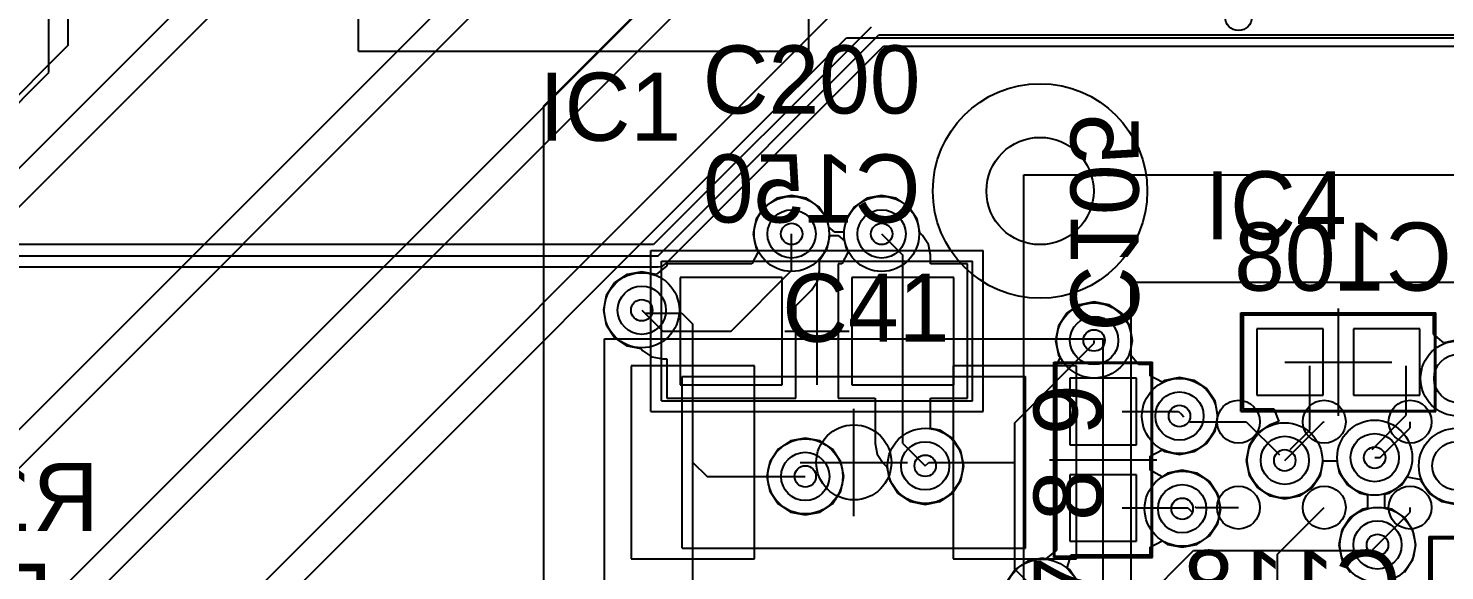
# Model space of a CAD drawing. Extents: x 28 to 300, y 18 to 330.
# Drawn here: x 161.73 to 174.94, y 176.46 to 181.52 of the extents above; entities that cross this region are included whole.
import ezdxf

# ---------------------------------------------------------------- set-up
doc = ezdxf.new("R2010")
doc.units = 0
for name, color, linetype in [('BOTTOMLAYER', 5, 'CONTINUOUS'), ('BOTTOMOVERLAY', 54, 'CONTINUOUS'), ('BOTTOMPASTE', 16, 'CONTINUOUS'), ('BOTTOMSOLDER', 6, 'CONTINUOUS'), ('DRILLDRAWING', 1, 'CONTINUOUS'), ('INTERNALPLANE1', 76, 'CONTINUOUS'), ('INTERNALPLANE6', 136, 'CONTINUOUS'), ('MECHANICAL14', 56, 'CONTINUOUS'), ('MECHANICAL15', 56, 'CONTINUOUS'), ('MECHANICAL16', 56, 'CONTINUOUS'), ('MIDLAYER1', 16, 'CONTINUOUS'), ('MIDLAYER3', 90, 'CONTINUOUS'), ('MULTILAYER', 9, 'CONTINUOUS'), ('TOPLAYER', 1, 'CONTINUOUS'), ('TOPOVERLAY', 2, 'CONTINUOUS'), ('TOPPASTE', 8, 'CONTINUOUS'), ('TOPSOLDER', 216, 'CONTINUOUS'), ('VIAHOLELAYER', 16, 'CONTINUOUS')]:
    doc.layers.add(name, color=color, linetype=linetype)

msp = doc.modelspace()

# ---------------------------------------------------------------- linework, layer by layer
at = {"layer": 'BOTTOMLAYER'}
for p, q in [((161.925, 181.102), (161.925, 184.15)), ((166.539, 180.793), (168.646, 182.9)), ((160.782, 179.959), (161.925, 181.102)), ((166.539, 171.928), (166.539, 180.793)), ((168.597, 179.853), (168.519, 179.737)), ((168.713, 179.931), (168.597, 179.853)), ((168.85, 179.958), (168.713, 179.931)), ((168.988, 179.931), (168.85, 179.958)), ((169.104, 179.853), (168.988, 179.931)), ((169.182, 179.737), (169.104, 179.853)), ((169.435, 179.853), (169.357, 179.737)), ((169.551, 179.931), (169.435, 179.853)), ((169.689, 179.958), (169.551, 179.931)), ((169.826, 179.931), (169.689, 179.958)), ((169.942, 179.853), (169.826, 179.931)), ((170.02, 179.737), (169.942, 179.853)), ((168.519, 179.737), (168.492, 179.599)), ((169.197, 179.663), (169.182, 179.737)), ((169.357, 179.737), (169.333, 179.616)), ((170.046, 179.608), (170.02, 179.737)), ((168.492, 179.599), (168.519, 179.462)), ((168.85, 179.258), (168.85, 179.599)), ((169.254, 179.616), (169.197, 179.663)), ((169.333, 179.616), (169.254, 179.616)), ((169.333, 179.616), (169.333, 179.616)), ((169.689, 179.599), (169.887, 179.401)), ((170.07, 179.584), (170.046, 179.608)), ((170.126, 179.5), (170.07, 179.584)), ((168.519, 179.462), (168.538, 179.433)), ((169.109, 179.353), (169.182, 179.462)), ((169.182, 179.462), (169.206, 179.583)), ((169.206, 179.583), (169.285, 179.583)), ((169.285, 179.583), (169.342, 179.535)), ((169.342, 179.535), (169.357, 179.462)), ((169.357, 179.462), (169.376, 179.433)), ((170.146, 179.401), (170.126, 179.5)), ((168.478, 179.321), (167.685, 179.321)), ((167.685, 179.321), (167.685, 179.301)), ((168.538, 179.433), (168.478, 179.321)), ((169.109, 179.258), (169.109, 179.353)), ((169.317, 179.321), (169.285, 179.321)), ((169.285, 179.321), (169.285, 178.067)), ((169.376, 179.433), (169.317, 179.321)), ((169.887, 178.694), (169.887, 179.401)), ((170.146, 179.321), (170.146, 179.401)), ((170.489, 179.321), (170.146, 179.321)), ((170.489, 178.067), (170.489, 179.321)), ((167.316, 179.22), (167.2, 179.142)), ((167.453, 179.247), (167.316, 179.22)), ((167.586, 179.22), (167.453, 179.247)), ((167.685, 179.301), (167.586, 179.22)), ((167.812, 179.194), (167.812, 178.194)), ((168.762, 179.194), (167.812, 179.194)), ((168.287, 178.694), (168.85, 179.258)), ((168.762, 178.194), (168.762, 179.194)), ((169.09, 179.158), (169.109, 179.258)), ((169.412, 179.194), (169.412, 178.194)), ((170.362, 179.194), (169.412, 179.194)), ((170.362, 178.194), (170.362, 179.194)), ((167.2, 179.142), (167.122, 179.025)), ((168.889, 178.93), (169.034, 179.074)), ((169.034, 179.074), (169.09, 179.158)), ((167.122, 179.025), (167.095, 178.888)), ((168.889, 178.067), (168.889, 178.93)), ((171.533, 178.938), (171.416, 178.86)), ((171.67, 178.965), (171.533, 178.938)), ((171.807, 178.938), (171.67, 178.965)), ((171.924, 178.86), (171.807, 178.938)), ((167.095, 178.888), (167.122, 178.751)), ((167.453, 178.888), (167.648, 178.694)), ((171.416, 178.86), (171.338, 178.744)), ((172.002, 178.744), (171.924, 178.86)), ((173.87, 178.842), (173.06, 178.842)), ((173.06, 178.842), (173.06, 177.968)), ((173.934, 178.842), (173.87, 178.842)), ((173.87, 178.842), (173.87, 178.842)), ((173.87, 178.842), (173.87, 178.842)), ((173.947, 178.842), (173.934, 178.842)), ((173.96, 178.842), (173.947, 178.842)), ((174.024, 178.842), (173.96, 178.842)), ((174.834, 178.842), (174.024, 178.842)), ((174.024, 178.842), (174.024, 178.842)), ((174.024, 178.842), (174.024, 178.842)), ((174.024, 178.842), (174.024, 178.842)), ((174.024, 178.842), (174.024, 178.842)), ((174.834, 178.665), (174.834, 178.842)), ((167.122, 178.751), (167.2, 178.634)), ((167.648, 178.694), (168.287, 178.694)), ((169.887, 177.646), (169.887, 178.694)), ((171.338, 178.744), (171.311, 178.606)), ((172.029, 178.606), (172.002, 178.744)), ((173.187, 178.715), (173.187, 178.095)), ((173.807, 178.715), (173.187, 178.715)), ((173.807, 178.095), (173.807, 178.715)), ((174.087, 178.715), (174.087, 178.095)), ((174.707, 178.715), (174.087, 178.715)), ((174.707, 178.095), (174.707, 178.715)), ((174.932, 178.585), (174.834, 178.665)), ((167.2, 178.634), (167.316, 178.556)), ((167.316, 178.556), (167.444, 178.531)), ((167.444, 178.531), (167.464, 178.511)), ((171.311, 178.606), (171.338, 178.469)), ((172.004, 178.48), (172.029, 178.606)), ((175.064, 178.611), (174.932, 178.585)), ((167.464, 178.511), (167.464, 178.511)), ((167.464, 178.511), (167.464, 178.511)), ((167.464, 178.511), (167.464, 178.511)), ((167.464, 178.511), (167.464, 178.511)), ((167.464, 178.511), (167.464, 178.511)), ((167.464, 178.511), (167.464, 178.511)), ((167.464, 178.511), (167.464, 178.511)), ((167.464, 178.511), (167.464, 178.511)), ((167.464, 178.511), (167.548, 178.455)), ((167.548, 178.455), (167.648, 178.435)), ((167.648, 178.435), (167.685, 178.435)), ((167.685, 178.435), (167.685, 178.067)), ((171.353, 178.447), (171.318, 178.382)), ((171.338, 178.469), (171.353, 178.447)), ((172.084, 178.382), (172.004, 178.48)), ((171.318, 178.382), (171.318, 178.382)), ((171.318, 178.382), (171.318, 178.382)), ((171.318, 178.382), (171.318, 177.572)), ((172.192, 178.382), (172.084, 178.382)), ((172.192, 178.276), (172.192, 178.382)), ((172.304, 178.217), (172.192, 178.276)), ((173.68, 177.771), (173.68, 178.37)), ((174.58, 177.909), (174.58, 178.37)), ((167.812, 178.194), (168.762, 178.194)), ((169.412, 178.194), (170.362, 178.194)), ((172.065, 178.255), (171.445, 178.255)), ((171.445, 178.255), (171.445, 177.635)), ((172.065, 177.635), (172.065, 178.255)), ((172.329, 178.233), (172.304, 178.217)), ((172.466, 178.26), (172.329, 178.233)), ((172.603, 178.233), (172.466, 178.26)), ((172.72, 178.155), (172.603, 178.233)), ((172.798, 178.039), (172.72, 178.155)), ((167.685, 178.067), (168.889, 178.067)), ((169.285, 178.067), (169.628, 178.067)), ((169.628, 178.067), (169.628, 177.646)), ((170.146, 177.787), (170.146, 178.067)), ((170.146, 178.067), (170.489, 178.067)), ((172.825, 177.902), (172.798, 178.039)), ((173.187, 178.095), (173.807, 178.095)), ((174.087, 178.095), (174.707, 178.095)), ((171.93, 177.945), (172.458, 177.945)), ((172.458, 177.945), (172.484, 177.919)), ((172.484, 177.919), (172.508, 177.895)), ((172.798, 177.764), (172.825, 177.902)), ((173.06, 177.968), (173.344, 177.968)), ((173.344, 177.968), (173.393, 177.85)), ((174.261, 177.59), (174.58, 177.909)), ((170.233, 177.769), (170.146, 177.787)), ((170.349, 177.692), (170.233, 177.769)), ((172.72, 177.648), (172.798, 177.764)), ((173.194, 177.742), (173.116, 177.626)), ((173.311, 177.82), (173.194, 177.742)), ((173.393, 177.85), (173.311, 177.82)), ((173.311, 177.82), (173.311, 177.82)), ((173.499, 177.59), (173.68, 177.771)), ((168.84, 177.67), (168.724, 177.592)), ((168.977, 177.697), (168.84, 177.67)), ((169.115, 177.67), (168.977, 177.697)), ((169.231, 177.592), (169.115, 177.67)), ((169.628, 177.646), (169.647, 177.547)), ((169.887, 177.646), (170.095, 177.438)), ((170.427, 177.575), (170.349, 177.692)), ((171.445, 177.635), (172.065, 177.635)), ((172.603, 177.57), (172.72, 177.648)), ((173.116, 177.626), (173.089, 177.489)), ((168.646, 177.476), (168.619, 177.339)), ((168.724, 177.592), (168.646, 177.476)), ((169.309, 177.476), (169.231, 177.592)), ((169.336, 177.339), (169.309, 177.476)), ((169.647, 177.547), (169.703, 177.463)), ((170.454, 177.438), (170.427, 177.575)), ((171.318, 177.572), (171.318, 177.572)), ((171.318, 177.572), (171.318, 177.572)), ((171.318, 177.572), (171.318, 177.508)), ((171.318, 177.508), (171.318, 177.482)), ((171.318, 177.482), (171.318, 177.482)), ((171.318, 177.482), (171.318, 177.482)), ((171.318, 177.482), (171.318, 176.652)), ((172.192, 177.527), (172.304, 177.587)), ((172.192, 177.508), (172.192, 177.527)), ((172.192, 177.497), (172.192, 177.508)), ((172.192, 177.495), (172.192, 177.497)), ((172.192, 177.484), (172.192, 177.495)), ((172.192, 177.482), (172.192, 177.484)), ((172.192, 177.418), (172.192, 177.482)), ((172.304, 177.587), (172.329, 177.57)), ((172.329, 177.57), (172.466, 177.543)), ((172.466, 177.543), (172.603, 177.57)), ((173.089, 177.489), (173.116, 177.351)), ((173.78, 177.351), (173.806, 177.485)), ((173.806, 177.485), (173.933, 177.485)), ((173.933, 177.485), (173.955, 177.377)), ((169.703, 177.463), (169.738, 177.429)), ((169.738, 177.429), (169.764, 177.3)), ((170.427, 177.3), (170.454, 177.438)), ((172.065, 177.355), (171.445, 177.355)), ((171.445, 177.355), (171.445, 176.735)), ((172.065, 176.735), (172.065, 177.355)), ((172.192, 177.396), (172.192, 177.418)), ((172.192, 177.418), (172.192, 177.418)), ((172.192, 177.418), (172.192, 177.418)), ((172.192, 177.418), (172.192, 177.418)), ((172.304, 177.336), (172.192, 177.396)), ((172.354, 177.37), (172.304, 177.336)), ((172.491, 177.397), (172.354, 177.37)), ((172.629, 177.37), (172.491, 177.397)), ((172.745, 177.292), (172.629, 177.37)), ((173.116, 177.351), (173.194, 177.235)), ((173.702, 177.235), (173.78, 177.351)), ((173.955, 177.377), (174.032, 177.26)), ((168.619, 177.339), (168.646, 177.201)), ((169.309, 177.201), (169.336, 177.339)), ((169.764, 177.3), (169.841, 177.184)), ((170.349, 177.184), (170.427, 177.3)), ((172.823, 177.175), (172.745, 177.292)), ((173.194, 177.235), (173.311, 177.157)), ((173.585, 177.157), (173.702, 177.235)), ((174.032, 177.26), (174.149, 177.182)), ((174.424, 177.182), (174.54, 177.26)), ((174.54, 177.26), (174.59, 177.335)), ((174.59, 177.335), (174.715, 177.31)), ((174.715, 177.31), (174.717, 177.3)), ((174.717, 177.3), (174.794, 177.184)), ((168.646, 177.201), (168.724, 177.085)), ((168.724, 177.085), (168.84, 177.007)), ((169.115, 177.007), (169.231, 177.085)), ((169.231, 177.085), (169.309, 177.201)), ((169.841, 177.184), (169.958, 177.106)), ((169.958, 177.106), (170.095, 177.079)), ((170.095, 177.079), (170.233, 177.106)), ((170.233, 177.106), (170.349, 177.184)), ((172.85, 177.038), (172.823, 177.175)), ((173.311, 177.157), (173.448, 177.13)), ((173.448, 177.13), (173.585, 177.157)), ((174.149, 177.182), (174.218, 177.169)), ((174.218, 177.169), (174.218, 177.042)), ((174.379, 177.174), (174.424, 177.182)), ((174.379, 177.047), (174.379, 177.174)), ((174.794, 177.184), (174.911, 177.106)), ((174.911, 177.106), (175.048, 177.079)), ((168.84, 177.007), (168.977, 176.98)), ((168.977, 176.98), (169.115, 177.007)), ((171.93, 177.045), (172.491, 177.045)), ((172.491, 177.045), (172.545, 177.045)), ((172.545, 177.045), (172.584, 177.006)), ((172.823, 176.901), (172.85, 177.038)), ((174.058, 176.955), (173.98, 176.839)), ((174.174, 177.033), (174.058, 176.955)), ((174.218, 177.042), (174.174, 177.033)), ((174.449, 177.033), (174.379, 177.047)), ((174.565, 176.955), (174.449, 177.033)), ((174.643, 176.839), (174.565, 176.955)), ((172.745, 176.784), (172.823, 176.901)), ((173.98, 176.839), (173.953, 176.701)), ((174.67, 176.701), (174.643, 176.839)), ((171.445, 176.735), (172.065, 176.735)), ((172.192, 176.68), (172.304, 176.74)), ((172.192, 176.608), (172.192, 176.68)), ((172.304, 176.74), (172.354, 176.706)), ((172.354, 176.706), (172.491, 176.679)), ((172.491, 176.679), (172.629, 176.706)), ((172.629, 176.706), (172.745, 176.784)), ((173.953, 176.701), (173.98, 176.564)), ((174.643, 176.564), (174.67, 176.701)), ((175.367, 176.757), (174.818, 176.757)), ((174.818, 176.757), (174.818, 176.202)), ((171.05, 176.55), (170.934, 176.472)), ((171.187, 176.577), (171.05, 176.55)), ((171.22, 176.571), (171.187, 176.577)), ((171.318, 176.652), (171.22, 176.571)), ((171.42, 176.487), (171.457, 176.608)), ((171.457, 176.608), (172.192, 176.608)), ((173.98, 176.564), (174.058, 176.447)), ((174.565, 176.447), (174.643, 176.564)), ((170.934, 176.472), (170.856, 176.356)), ((171.441, 176.472), (171.42, 176.487)), ((171.519, 176.356), (171.441, 176.472))]:
    msp.add_line(p, q, dxfattribs=at)
for centre in [(168.85, 179.599), (169.689, 179.599), (167.453, 178.888), (171.67, 178.606), (175.064, 178.252), (172.466, 177.902), (174.286, 177.514), (170.095, 177.438), (173.448, 177.489), (175.048, 177.438), (168.977, 177.339), (172.491, 177.038), (174.312, 176.701)]:
    msp.add_circle(centre, 0.225, dxfattribs=at)
at = {"layer": 'BOTTOMOVERLAY'}
msp.add_line((169.087, 178.194), (169.087, 179.194), dxfattribs=at)
at = {"layer": 'BOTTOMPASTE'}
for p, q in [((167.812, 179.194), (167.812, 178.194)), ((168.762, 179.194), (167.812, 179.194)), ((168.762, 178.194), (168.762, 179.194)), ((169.412, 179.194), (169.412, 178.194)), ((170.362, 179.194), (169.412, 179.194)), ((170.362, 178.194), (170.362, 179.194)), ((173.187, 178.715), (173.187, 178.095)), ((173.807, 178.715), (173.187, 178.715)), ((173.807, 178.095), (173.807, 178.715)), ((174.087, 178.715), (174.087, 178.095)), ((174.707, 178.715), (174.087, 178.715)), ((174.707, 178.095), (174.707, 178.715)), ((167.812, 178.194), (168.762, 178.194)), ((169.412, 178.194), (170.362, 178.194)), ((172.065, 178.255), (171.445, 178.255)), ((171.445, 178.255), (171.445, 177.635)), ((172.065, 177.635), (172.065, 178.255)), ((173.187, 178.095), (173.807, 178.095)), ((174.087, 178.095), (174.707, 178.095)), ((171.445, 177.635), (172.065, 177.635)), ((172.065, 177.355), (171.445, 177.355)), ((171.445, 177.355), (171.445, 176.735)), ((172.065, 176.735), (172.065, 177.355)), ((171.445, 176.735), (172.065, 176.735))]:
    msp.add_line(p, q, dxfattribs=at)
at = {"layer": 'BOTTOMSOLDER'}
for p, q in [((167.812, 179.194), (167.812, 178.194)), ((168.762, 179.194), (167.812, 179.194)), ((168.762, 178.194), (168.762, 179.194)), ((169.412, 179.194), (169.412, 178.194)), ((170.362, 179.194), (169.412, 179.194)), ((170.362, 178.194), (170.362, 179.194)), ((173.187, 178.715), (173.187, 178.095)), ((173.807, 178.715), (173.187, 178.715)), ((173.807, 178.095), (173.807, 178.715)), ((174.087, 178.715), (174.087, 178.095)), ((174.707, 178.715), (174.087, 178.715)), ((174.707, 178.095), (174.707, 178.715)), ((167.812, 178.194), (168.762, 178.194)), ((169.412, 178.194), (170.362, 178.194)), ((172.065, 178.255), (171.445, 178.255)), ((171.445, 178.255), (171.445, 177.635)), ((172.065, 177.635), (172.065, 178.255)), ((173.187, 178.095), (173.807, 178.095)), ((174.087, 178.095), (174.707, 178.095)), ((171.445, 177.635), (172.065, 177.635)), ((172.065, 177.355), (171.445, 177.355)), ((171.445, 177.355), (171.445, 176.735)), ((172.065, 176.735), (172.065, 177.355)), ((171.445, 176.735), (172.065, 176.735))]:
    msp.add_line(p, q, dxfattribs=at)
at = {"layer": 'DRILLDRAWING'}
for centre in [(168.85, 179.599), (169.689, 179.599), (167.453, 178.888), (171.67, 178.606), (172.466, 177.902), (174.286, 177.514), (170.095, 177.438), (173.448, 177.489), (168.977, 177.339), (172.491, 177.038), (174.312, 176.701)]:
    msp.add_circle(centre, 0.1, dxfattribs=at)
at = {"layer": 'INTERNALPLANE1'}
for p, q in [((169.59, 181.527), (167.562, 179.499)), ((167.605, 179.395), (169.663, 181.453)), ((169.663, 181.453), (184.298, 181.453)), ((167.678, 179.322), (169.706, 181.35)), ((169.706, 181.35), (184.264, 181.35)), ((167.562, 179.499), (158.33, 179.499)), ((158.33, 179.395), (167.605, 179.395)), ((167.645, 179.299), (167.678, 179.322)), ((158.373, 179.292), (167.605, 179.292)), ((167.605, 179.292), (167.645, 179.299)), ((167.605, 179.292), (167.605, 179.292))]:
    msp.add_line(p, q, dxfattribs=at)
for centre in [(168.85, 179.599), (167.453, 178.888), (172.466, 177.902), (173.448, 177.489), (175.048, 177.438), (168.977, 177.339), (174.312, 176.701)]:
    msp.add_circle(centre, 0.35, dxfattribs=at)
at = {"layer": 'INTERNALPLANE6'}
for centre in [(169.689, 179.599), (171.67, 178.606), (175.064, 178.252), (170.095, 177.438), (174.286, 177.514), (175.048, 177.438), (172.491, 177.038), (174.312, 176.701), (171.187, 176.219)]:
    msp.add_circle(centre, 0.35, dxfattribs=at)
at = {"layer": 'MECHANICAL14'}
for p, q in [((167.637, 178.044), (167.637, 179.344)), ((167.637, 179.344), (170.537, 179.344)), ((170.537, 178.044), (170.537, 179.344)), ((172.016, 170.149), (172.016, 179.149)), ((172.016, 179.149), (186.016, 179.149)), ((173.047, 177.955), (173.047, 178.855)), ((173.047, 178.855), (174.847, 178.855)), ((174.847, 177.955), (174.847, 178.855)), ((171.305, 178.395), (172.205, 178.395)), ((171.305, 176.595), (171.305, 178.395)), ((172.205, 176.595), (172.205, 178.395)), ((167.83, 178.27), (171.03, 178.27)), ((167.83, 176.67), (167.83, 178.27)), ((171.03, 176.67), (171.03, 178.27)), ((167.637, 178.044), (170.537, 178.044)), ((173.047, 177.955), (174.847, 177.955)), ((174.805, 176.77), (175.705, 176.77)), ((174.805, 174.97), (174.805, 176.77)), ((167.83, 176.67), (171.03, 176.67)), ((171.305, 176.595), (172.205, 176.595))]:
    msp.add_line(p, q, dxfattribs=at)
at = {"layer": 'MECHANICAL15'}
for p, q in [((164.811, 181.303), (164.811, 184.803)), ((169.011, 181.303), (169.011, 184.803)), ((164.811, 181.303), (169.011, 181.303)), ((171.016, 169.149), (171.016, 180.149)), ((171.016, 180.149), (187.016, 180.149)), ((167.537, 179.444), (170.637, 179.444)), ((167.537, 177.944), (167.537, 179.444)), ((170.637, 177.944), (170.637, 179.444)), ((169.087, 178.394), (169.087, 178.994)), ((168.787, 178.694), (169.387, 178.694)), ((167.105, 178.62), (171.755, 178.62)), ((167.105, 176.32), (167.105, 178.62)), ((171.755, 176.32), (171.755, 178.62)), ((167.537, 177.944), (170.637, 177.944)), ((169.43, 176.97), (169.43, 177.97)), ((168.93, 177.47), (169.93, 177.47)), ((174.795, 176.78), (175.715, 176.78)), ((174.795, 174.96), (174.795, 176.78))]:
    msp.add_line(p, q, dxfattribs=at)
msp.add_circle((169.43, 177.47), 0.35, dxfattribs=at)
at = {"layer": 'MECHANICAL16'}
for p, q in [((173.037, 177.945), (173.037, 178.865)), ((173.037, 178.865), (174.857, 178.865)), ((173.947, 177.905), (173.947, 178.905)), ((174.857, 177.945), (174.857, 178.865)), ((171.295, 178.405), (172.215, 178.405)), ((171.295, 176.585), (171.295, 178.405)), ((172.215, 176.585), (172.215, 178.405)), ((173.447, 178.405), (174.447, 178.405)), ((171.755, 176.995), (171.755, 177.995)), ((173.037, 177.945), (174.857, 177.945)), ((171.255, 177.495), (172.255, 177.495)), ((171.295, 176.585), (172.215, 176.585))]:
    msp.add_line(p, q, dxfattribs=at)
at = {"layer": 'MIDLAYER1'}
for p, q in [((159.482, 175.611), (167.544, 183.673)), ((159.588, 175.357), (167.649, 183.419)), ((159.688, 173.934), (168.511, 182.757)), ((159.785, 173.672), (168.613, 182.5)), ((161.014, 179.578), (163.778, 182.342)), ((161.119, 179.324), (164.032, 182.236)), ((156.76, 169.184), (169.258, 181.682)), ((156.865, 168.93), (169.363, 181.428)), ((169.363, 181.428), (185.979, 181.428))]:
    msp.add_line(p, q, dxfattribs=at)
for centre in [(168.85, 179.599), (169.689, 179.599), (167.453, 178.888), (171.67, 178.606), (175.064, 178.252), (172.466, 177.902), (174.286, 177.514), (170.095, 177.438), (173.448, 177.489), (175.048, 177.438), (168.977, 177.339), (172.491, 177.038), (174.312, 176.701)]:
    msp.add_circle(centre, 0.225, dxfattribs=at)
at = {"layer": 'MIDLAYER3'}
for p, q in [((174.258, 176.648), (174.312, 176.701)), ((170.121, 174.172), (172.597, 176.648)), ((172.597, 176.648), (174.258, 176.648))]:
    msp.add_line(p, q, dxfattribs=at)
for centre in [(168.85, 179.599), (169.689, 179.599), (167.453, 178.888), (171.67, 178.606), (175.064, 178.252), (172.466, 177.902), (174.286, 177.514), (170.095, 177.438), (173.448, 177.489), (175.048, 177.438), (168.977, 177.339), (172.491, 177.038), (174.312, 176.701)]:
    msp.add_circle(centre, 0.225, dxfattribs=at)
at = {"layer": 'MULTILAYER'}
for centre in [(168.85, 179.599), (169.689, 179.599), (167.453, 178.888), (171.67, 178.606), (175.064, 178.252), (172.466, 177.902), (174.286, 177.514), (170.095, 177.438), (173.448, 177.489), (175.048, 177.438), (168.977, 177.339), (172.491, 177.038), (174.312, 176.701)]:
    msp.add_circle(centre, 0.225, dxfattribs=at)
at = {"layer": 'TOPLAYER'}
for p, q in [((162.103, 186.715), (162.103, 181.356)), ((162.103, 181.356), (160.833, 180.086)), ((167.453, 178.888), (167.48, 178.862)), ((167.48, 178.862), (167.825, 178.862)), ((167.825, 178.862), (167.93, 178.758)), ((167.93, 177.47), (167.93, 178.758)), ((170.93, 177.84), (171.67, 178.581)), ((171.67, 178.581), (171.67, 178.606)), ((168.505, 178.37), (167.355, 178.37)), ((167.355, 178.37), (167.355, 176.57)), ((168.505, 176.57), (168.505, 178.37)), ((171.505, 178.37), (170.355, 178.37)), ((170.355, 178.37), (170.355, 176.57)), ((171.505, 176.57), (171.505, 178.37)), ((170.93, 177.47), (170.93, 177.84)), ((172.559, 177.844), (172.564, 177.849)), ((172.564, 177.849), (173.016, 177.849)), ((173.016, 177.849), (173.087, 177.849)), ((173.087, 177.849), (173.397, 177.539)), ((173.448, 177.489), (173.809, 177.849)), ((173.809, 177.849), (173.816, 177.849)), ((174.337, 177.514), (174.616, 177.793)), ((174.616, 177.793), (174.616, 177.849)), ((174.286, 177.514), (174.337, 177.514)), ((167.93, 176.273), (167.93, 177.47)), ((167.93, 177.47), (168.061, 177.339)), ((170.095, 177.438), (170.128, 177.47)), ((170.128, 177.47), (170.93, 177.47)), ((170.93, 176.476), (170.93, 177.47)), ((168.061, 177.339), (168.977, 177.339)), ((172.61, 177.057), (172.617, 177.049)), ((172.617, 177.049), (173.016, 177.049)), ((173.381, 176.614), (173.816, 177.049)), ((174.312, 176.701), (174.616, 177.006)), ((174.616, 177.006), (174.616, 177.049)), ((167.355, 176.57), (168.505, 176.57)), ((170.355, 176.57), (171.505, 176.57)), ((173.381, 174.882), (173.381, 176.614)), ((170.93, 176.476), (171.187, 176.219))]:
    msp.add_line(p, q, dxfattribs=at)
for centre, radius in [((171.166, 179.999), 1), ((171.166, 179.999), 0.5), ((168.85, 179.599), 0.225), ((169.689, 179.599), 0.225), ((167.453, 178.888), 0.225), ((171.67, 178.606), 0.225), ((175.064, 178.252), 0.225), ((172.466, 177.902), 0.225), ((173.016, 177.849), 0.2), ((173.816, 177.849), 0.2), ((174.616, 177.849), 0.2), ((174.286, 177.514), 0.225), ((170.095, 177.438), 0.225), ((173.448, 177.489), 0.225), ((175.048, 177.438), 0.225), ((168.977, 177.339), 0.225), ((172.491, 177.038), 0.225), ((173.016, 177.049), 0.2), ((173.816, 177.049), 0.2), ((174.616, 177.049), 0.2), ((174.312, 176.701), 0.225)]:
    msp.add_circle(centre, radius, dxfattribs=at)
at = {"layer": 'TOPOVERLAY'}
for p, q in [((172.016, 170.149), (172.016, 179.149)), ((172.016, 179.149), (186.016, 179.149)), ((168.88, 178.27), (169.98, 178.27)), ((168.88, 176.67), (169.98, 176.67))]:
    msp.add_line(p, q, dxfattribs=at)
msp.add_circle((173.016, 181.619), 0.125, dxfattribs=at)
at = {"layer": 'TOPPASTE'}
for p, q in [((168.505, 178.37), (167.355, 178.37)), ((167.355, 178.37), (167.355, 176.57)), ((168.505, 176.57), (168.505, 178.37)), ((171.505, 178.37), (170.355, 178.37)), ((170.355, 178.37), (170.355, 176.57)), ((171.505, 176.57), (171.505, 178.37)), ((167.355, 176.57), (168.505, 176.57)), ((170.355, 176.57), (171.505, 176.57))]:
    msp.add_line(p, q, dxfattribs=at)
for centre in [(173.016, 177.849), (173.816, 177.849), (174.616, 177.849), (173.016, 177.049), (173.816, 177.049), (174.616, 177.049)]:
    msp.add_circle(centre, 0.2, dxfattribs=at)
at = {"layer": 'TOPSOLDER'}
for p, q in [((168.505, 178.37), (167.355, 178.37)), ((167.355, 178.37), (167.355, 176.57)), ((168.505, 176.57), (168.505, 178.37)), ((171.505, 178.37), (170.355, 178.37)), ((170.355, 178.37), (170.355, 176.57)), ((171.505, 176.57), (171.505, 178.37)), ((167.355, 176.57), (168.505, 176.57)), ((170.355, 176.57), (171.505, 176.57))]:
    msp.add_line(p, q, dxfattribs=at)
for centre, radius in [((171.166, 179.999), 1), ((173.016, 177.849), 0.2), ((173.816, 177.849), 0.2), ((174.616, 177.849), 0.2), ((173.016, 177.049), 0.2), ((173.816, 177.049), 0.2), ((174.616, 177.049), 0.2)]:
    msp.add_circle(centre, radius, dxfattribs=at)
at = {"layer": 'VIAHOLELAYER'}
for centre in [(168.85, 179.599), (169.689, 179.599), (167.453, 178.888), (171.67, 178.606), (172.466, 177.902), (174.286, 177.514), (170.095, 177.438), (173.448, 177.489), (168.977, 177.339), (172.491, 177.038), (174.312, 176.701)]:
    msp.add_circle(centre, 0.1, dxfattribs=at)

# ---------------------------------------------------------------- texts
at = {"layer": 'BOTTOMOVERLAY', "text_generation_flag": 2}
for s, rotation, p in [('C105', 270, (171.45, 178.689)), ('R12', 360, (162.39, 176.83)), ('C118', 360, (174.531, 176.017)), ('R6', 360, (161.958, 175.89))]:
    msp.add_text(s, height=0.635, rotation=rotation, dxfattribs=at).set_placement(p)
for s, p in [('C150', (170.053, 179.705)), ('C108', (175.006, 179.07))]:
    msp.add_text(s, height=0.635, dxfattribs=at).set_placement(p)
at = {"layer": 'MECHANICAL14'}
for s, p in [('9', (171.741, 177.724)), ('8', (171.741, 176.924)), ('7', (171.741, 176.124))]:
    msp.add_text(s, height=0.635, rotation=90, dxfattribs=at).set_placement(p)
at = {"layer": 'TOPOVERLAY'}
for s, p in [('C200', (168.021, 180.721)), ('IC1', (166.497, 180.467)), ('IC4', (172.702, 179.548))]:
    msp.add_text(s, height=0.635, rotation=360, dxfattribs=at).set_placement(p)
msp.add_text('C41', height=0.635, dxfattribs=at).set_placement((168.762, 178.594))

doc.saveas('drawing.dxf')
